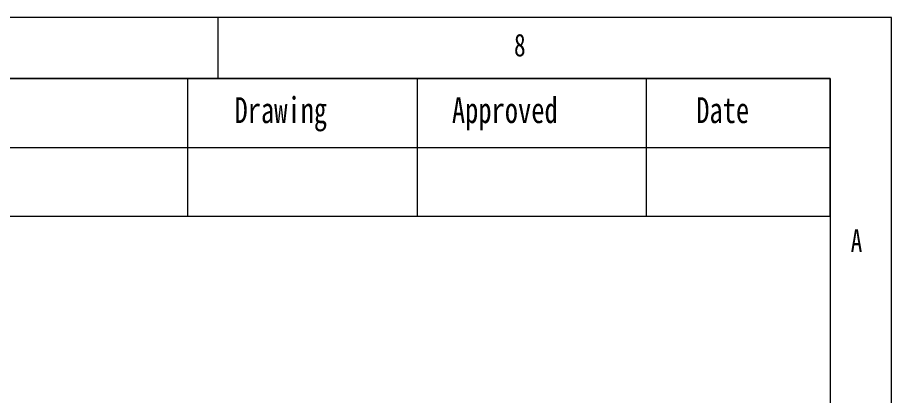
# Model space of a CAD drawing. Header units: millimetres. Extents: x 5 to 415, y 5 to 292.
# Drawn here: x 343.6 to 415, y 261.1 to 292 of the extents above; entities that cross this region are included whole.
import ezdxf

# ---------------------------------------------------------------- set-up
doc = ezdxf.new("R2010")
doc.units = ezdxf.units.MM
doc.styles.add('SLDTEXTSTYLE0', font='TXT', dxfattribs={"width": 0.75})

msp = doc.modelspace()

# ---------------------------------------------------------------- linework, layer by layer
at = {"color": 7, "linetype": 'Continuous', "lineweight": 0}
for p, q in [((415, 292), (5, 292)), ((360, 287), (360, 292)), ((415, 5), (415, 292)), ((410, 287), (10, 287)), ((293.75, 287), (395, 287)), ((312.5, 287), (395, 287)), ((357.5, 287), (357.5, 275.75)), ((376.25, 287), (376.25, 275.75)), ((395, 275.75), (395, 287)), ((395, 287), (410, 287)), ((410, 287), (410, 10)), ((410, 275.75), (410, 287)), ((293.75, 281.375), (410, 281.375)), ((293.75, 275.75), (410, 275.75))]:
    msp.add_line(p, q, dxfattribs=at)

# ---------------------------------------------------------------- texts
at = {"color": 7, "linetype": 'Continuous', "lineweight": 0, "attachment_point": 1, "style": 'SLDTEXTSTYLE0'}
for s, insert, char_height in [('8', (384.1667, 290.668), 1.8521), ('Drawing', (361.3368, 285.4819), 2.11667), ('Approved', (379.0937, 285.4819), 2.11667), ('Date', (399.0516, 285.4819), 2.11667), ('A', (411.6667, 274.668), 1.8521)]:
    msp.add_mtext(s, dxfattribs=dict(at, insert=insert, char_height=char_height))

doc.saveas('drawing.dxf')
